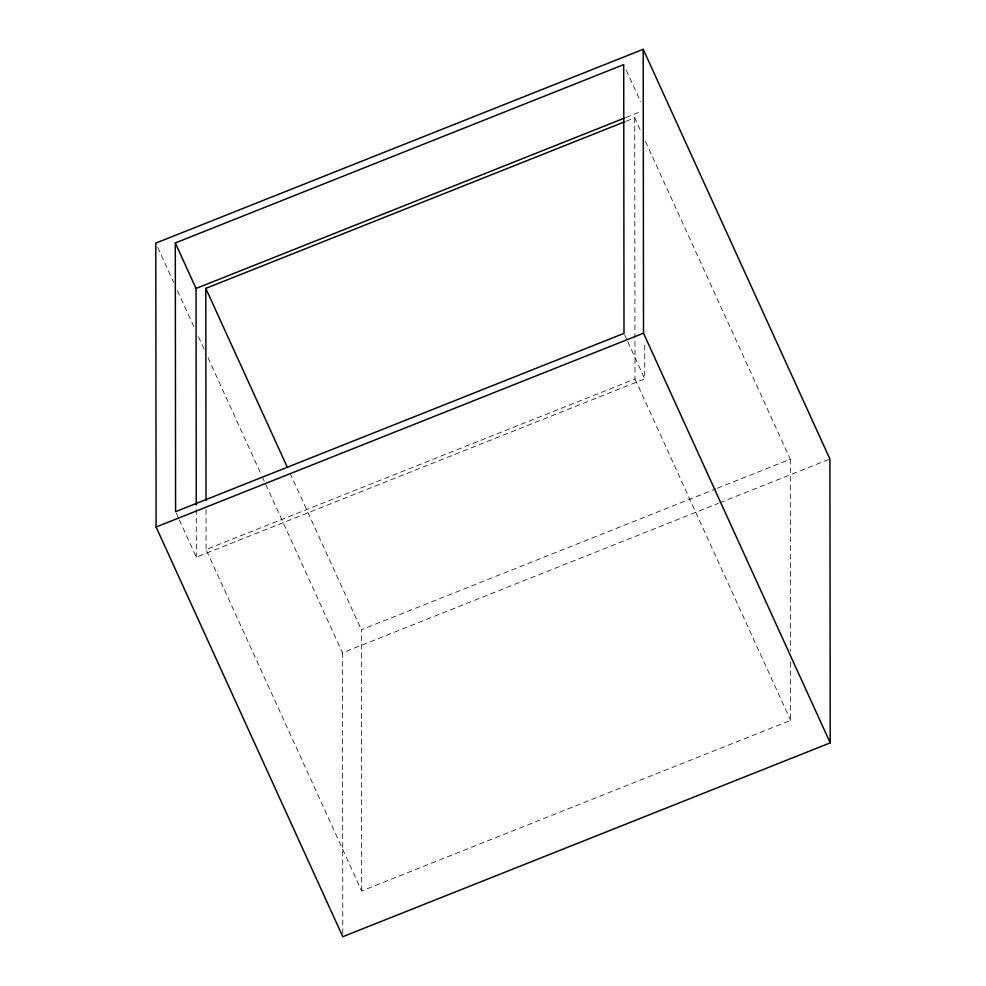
<?xml version="1.0" encoding="UTF-8"?>
<svg xmlns="http://www.w3.org/2000/svg" width="986" height="986" viewBox="0 0 986 986"><rect width="100%" height="100%" fill="white"/><g stroke="black" fill="none" stroke-linecap="round" stroke-linejoin="round"><path stroke-width="0.74" stroke-dasharray="4.93 3.7" d="M625.888 117.531L641.603 111.282M626.135 121.216L634.713 117.802L641.085 131.804M790.525 662.013L790.587 720.384L361.665 890.95L206.074 549.547L634.996 378.969L634.947 339.036M179.353 519.955L196.325 557.201L644.745 378.883L644.708 342.031M361.665 890.95L361.381 629.783L715.959 488.785M717.389 488.218L790.304 459.217L644.918 140.197M342.795 933.631L342.499 652.818L718.424 503.328M719.854 502.761L828.474 459.562M626.221 70.142L640.69 101.866M624.631 334.735L627.145 340.256M627.774 341.637L644.745 378.883M634.996 378.969L790.587 720.384M289.958 473.07L361.381 629.783M157.698 247.326L173.635 282.279M177.455 290.673L194.661 328.424M198.482 336.818L204.854 350.794M208.046 357.782L261.573 475.24M262.202 476.645L342.499 652.818M176.211 513.065L178.725 518.574M790.304 459.217L790.513 651.253M634.713 117.802L634.947 337.495M206.025 509.602L206.074 549.547M196.276 509.602L196.325 557.201"/><path stroke-width="1.48" d="M643.205 49.3L155.788 243.123L156.096 527.005L342.795 936.7L830.212 742.877L829.904 458.995L643.205 49.3L643.501 333.182L830.212 742.877M175.298 242.95L623.707 64.62L624.002 333.354L175.582 511.685L175.298 242.95L196.041 288.467L196.263 504.992M196.041 288.467L624.458 118.098M206.012 500.383L205.791 288.38L624.705 121.783M156.096 527.005L643.501 333.182M205.791 288.38L287.407 467.475"/></g></svg>
